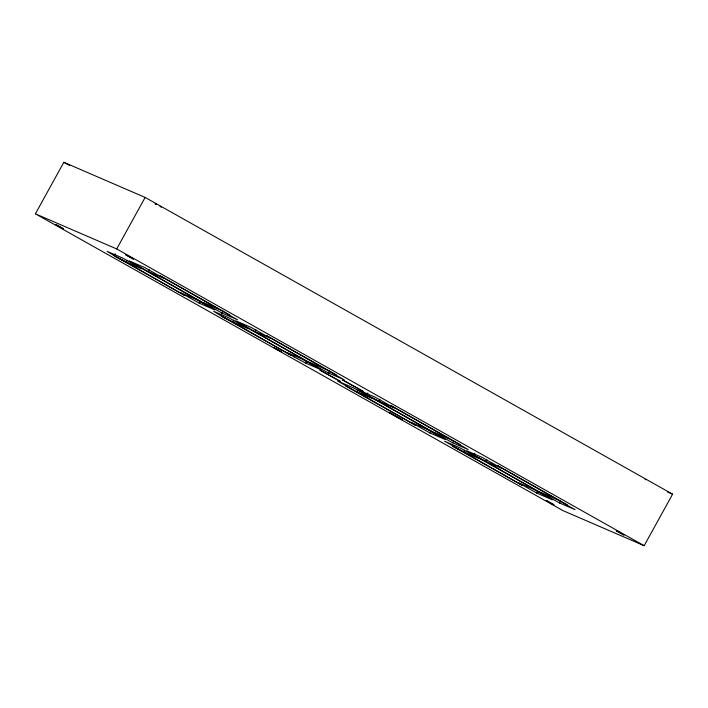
<?xml version="1.0" encoding="UTF-8"?>
<svg xmlns="http://www.w3.org/2000/svg" width="708" height="708" viewBox="0 0 708 708"><rect width="100%" height="100%" fill="white"/><g stroke="black" fill="none" stroke-linecap="round" stroke-linejoin="round"><path stroke-width="1.06" d="M35.4 213.816L63.835 162.3L145.14 197.435L672.6 494.184L644.165 545.7L562.86 510.565L35.4 213.816L116.696 248.951L644.165 545.7M116.696 248.951L145.14 197.435M114.156 255.685L107.085 251.331L122.581 258.031L141.635 268.757L126.139 262.057L114.156 255.685L115.227 253.756M126.139 262.057L127.201 260.119M149.238 269.598L148.176 271.527L163.672 278.226L144.609 267.509L129.113 260.81L206.948 305.06L137.281 265.863M199.267 303.201L214.763 309.9L195.709 299.174L180.204 292.484L199.267 303.201L200.329 301.272M218.48 309.06L202.984 302.36L222.038 313.086L223.108 311.157M220.772 315.662L213.692 311.308L229.197 318.007L248.251 328.733L232.755 322.034L220.772 315.662L221.843 313.733M232.755 322.034L233.817 320.096M255.854 329.574L254.783 331.503L270.279 338.203L251.225 327.485L235.729 320.786L313.564 365.036L243.888 325.839M293.9 356.814L286.82 352.46L302.316 359.16L321.379 369.877L305.874 363.177L293.9 356.814L294.962 354.885M305.874 363.177L306.945 361.248M336.424 374.966L266.748 335.769L344.15 379.762L328.654 373.063L316.68 366.7L317.742 364.762M328.654 373.063L329.724 371.134M357.823 389.851L356.761 391.781L372.258 398.48L353.204 387.763L337.698 381.063L415.375 425.198L345.699 386.01M366.815 394.896L359.735 390.533L375.231 397.232L394.294 407.958L378.789 401.259L366.815 394.896L367.877 392.958M378.789 401.259L379.86 399.33M429.88 432.933L445.385 439.633L426.322 428.906L410.826 422.207L429.88 432.933L430.951 431.004M449.102 438.792L433.606 432.092L452.66 442.819L453.731 440.88M463.678 451.952L479.174 458.651L460.12 447.925L444.624 441.226L463.678 451.952L464.74 450.014M473.732 455.058L466.652 450.704L482.148 457.403L501.211 468.121L485.715 461.421L473.732 455.058L474.803 453.129M485.715 461.421L486.777 459.492M536.806 493.095L552.302 499.795L533.248 489.078L517.743 482.378L536.806 493.095L537.868 491.166M556.019 498.954L540.523 492.255L559.577 502.981L560.648 501.052M667.582 492.016L672.6 494.184M222.038 313.086L237.543 319.786L160.132 275.793L229.808 314.989M325.096 369.036L309.6 362.337L316.68 366.7M452.66 442.819L468.165 449.518L390.754 405.525L460.43 444.721M559.577 502.981L575.082 509.68L497.671 465.687L567.347 504.884M645.192 479.458L645.829 479.785M155.344 203.842L156.158 204.276M63.835 162.3L69.614 165.548M160.026 206.409L161.389 207.214M155.149 203.931L155.928 204.391M342.539 379.904L362.965 391.267L342.539 379.904M320.069 370.151L340.336 381.426L320.069 370.151M55.835 224.578L63.393 228.79L55.835 224.578M125.838 254.836L133.405 259.048L125.838 254.836M273.677 347.478L281.483 351.832L273.677 347.478M389.515 412.649L402.374 419.817L389.515 412.649M546.328 500.521L553.886 504.742L546.328 500.521M616.332 530.779L623.89 535L616.332 530.779M127.502 262.872L115.077 256.278L184.753 295.475L127.502 262.872M234.109 322.848L221.692 316.255L291.369 355.451L234.109 322.848M380.32 402.188L367.894 395.595L437.571 434.783L380.32 402.188M487.237 462.351L474.82 455.757L544.487 494.954L487.237 462.351M465.041 452.766L452.616 446.173L522.292 485.369L465.041 452.766"/></g></svg>
